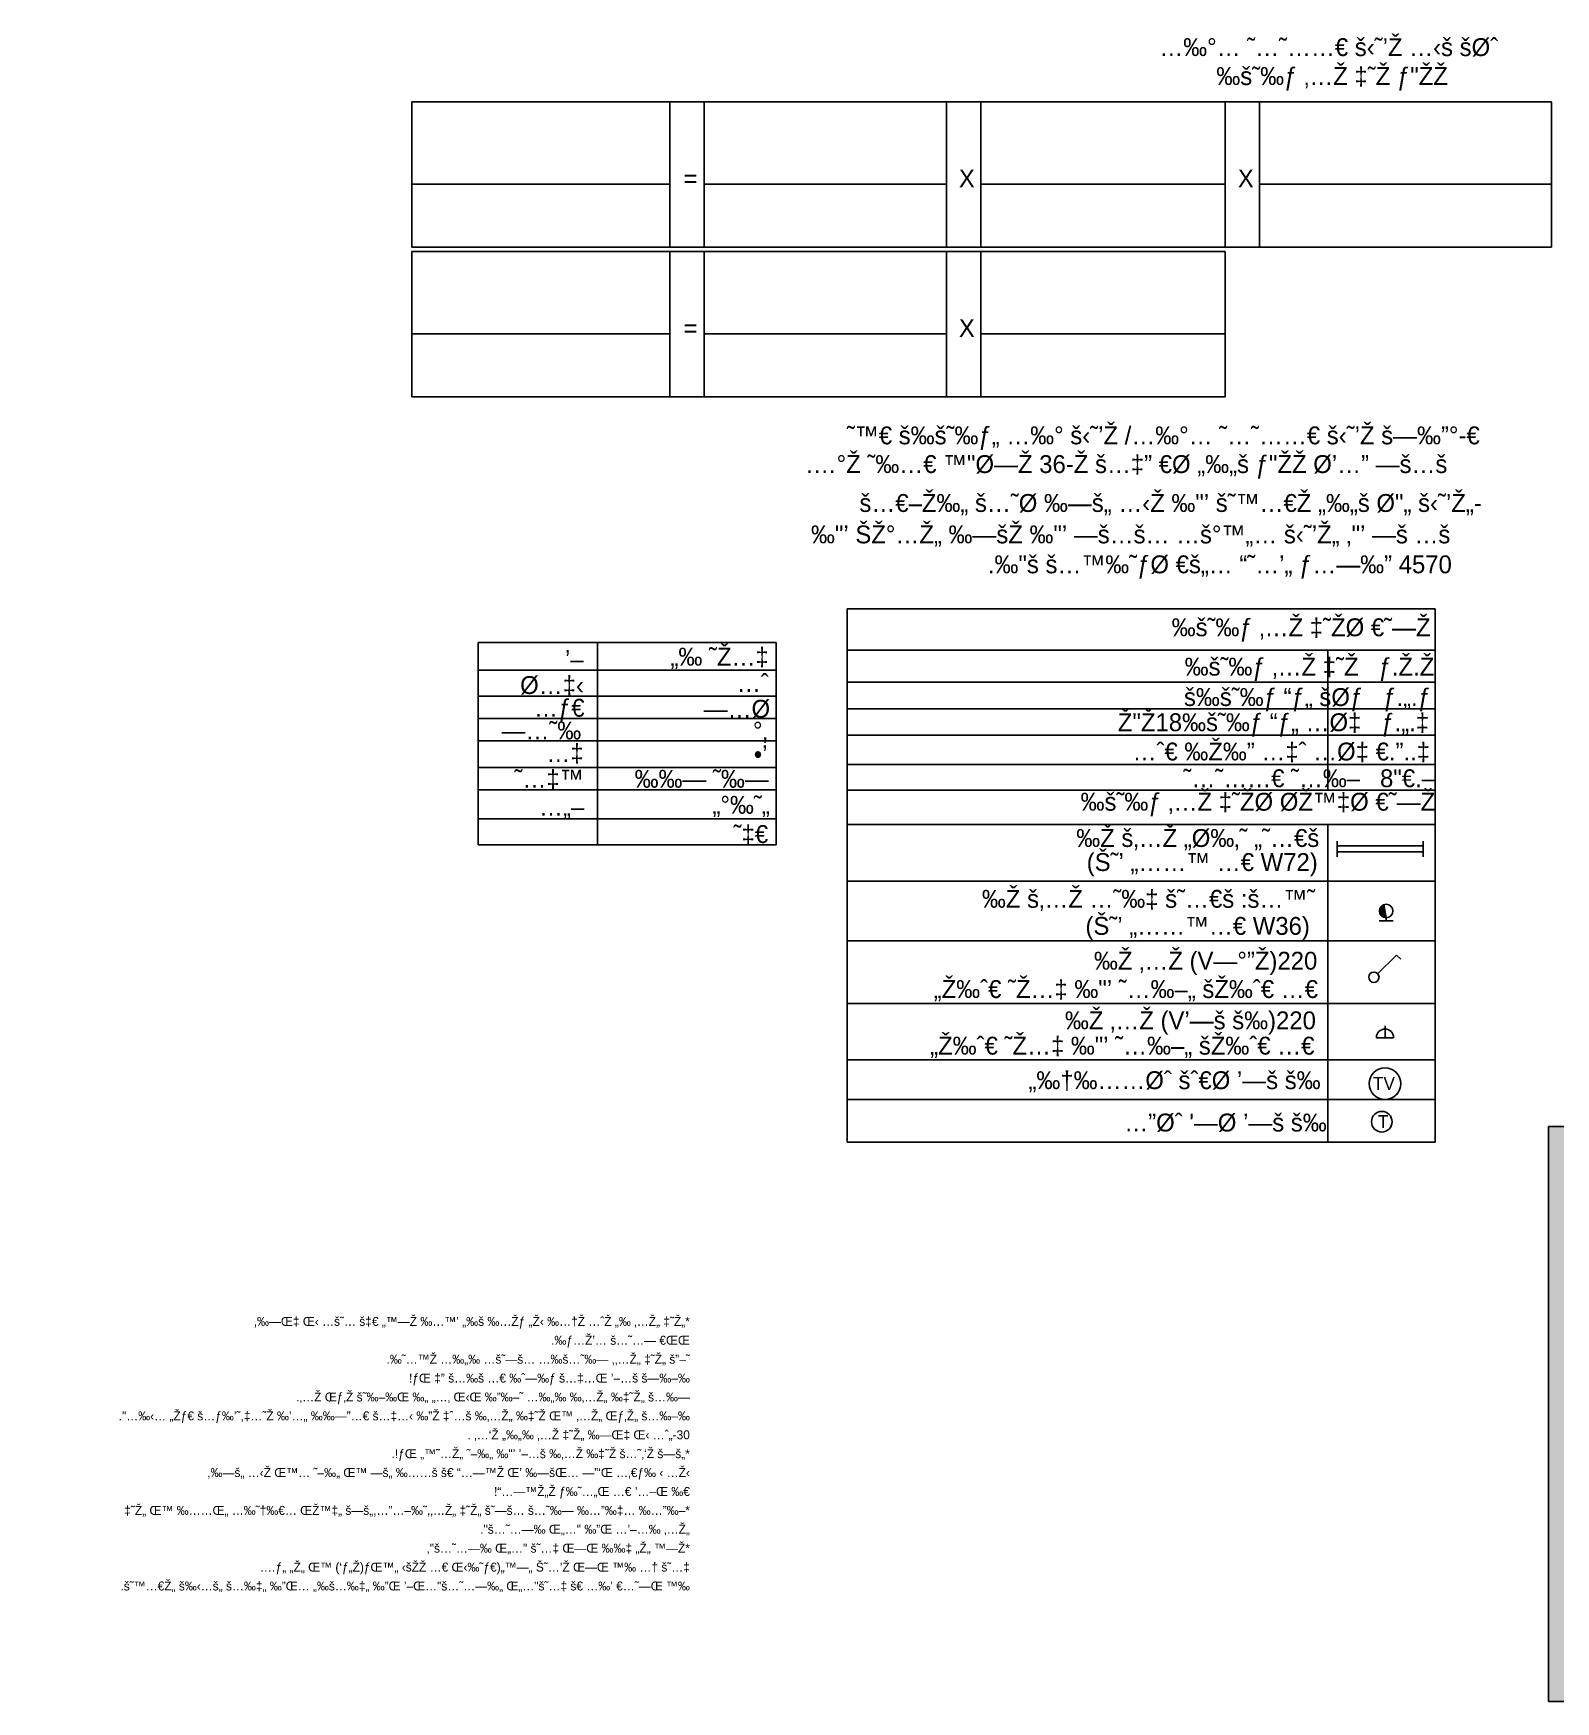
# Model space of a CAD drawing. Extents: x -19178 to 16914, y -58790 to -56812.
# Drawn here: x -19178 to -17407, y -58754 to -56812 of the extents above; entities that cross this region are included whole.
import ezdxf
from ezdxf.enums import TextEntityAlignment as Align

# ---------------------------------------------------------------- set-up
doc = ezdxf.new("R2010")
doc.units = 0
doc.header["$MEASUREMENT"] = 0
for name, color, linetype in [('@@@', 51, 'Continuous'), ('@@@@@3', 13, 'Continuous'), ('@@@@@4', 211, 'Continuous'), ('LAYOUT', 250, 'Continuous')]:
    doc.layers.add(name, color=color, linetype=linetype)
doc.styles.add('DCADTXTSTYLE9', font='HEBTXT')

# ---------------------------------------------------------------- blocks, each defined once
blk = doc.blocks.new('îðåøä ôìåà')
at = {"color": 3, "linetype": 'Continuous'}
for p, q in [((5.6, 100), (0, 100)), ((12.7, 100), (18.2, 100)), ((5.6, 0), (0, 0)), ((12.7, 0), (18.2, 0))]:
    blk.add_line(p, q, dxfattribs=at)
blk.add_lwpolyline([(5.6, 0), (12.7, 0), (12.7, 100), (5.6, 100)], close=True, dxfattribs=at)
blk = doc.blocks.new('îðåøä çøåí')
at = {"linetype": 'Continuous'}
h = blk.add_hatch(dxfattribs=at)
h.set_pattern_fill('ANSI31', color=3, scale=0.86, style=0, pattern_type=2)
h.set_pattern_definition([(45, (-1585.44716, -234.71214), (-0.076013979, 0.076013979), [])])
h.paths.add_polyline_path([(-3.5, 0), (-18.7, -2.7, 0.836821)], flags=0)
at = {"color": 3, "linetype": 'Continuous'}
for p, q in [((0, 8), (0, -8)), ((-3.5, 0), (-18.7, -2.7)), ((-3.5, 0), (0, 0))]:
    blk.add_line(p, q, dxfattribs=at)
blk.add_circle((-11.3, 0), 7.85, dxfattribs=at)
blk = doc.blocks.new('îôñ÷')
at = {"color": 3, "linetype": 'Continuous'}
for p, q in [((4.4, 4), (26.2, 25.9)), ((26.2, 25.9), (31.2, 21))]:
    blk.add_line(p, q, dxfattribs=at)
blk.add_circle((0, 0), 6, dxfattribs=at)
blk = doc.blocks.new('ù÷ò')
at = {"color": 3, "linetype": 'Continuous'}
for p, q in [((-10, 0), (10, 0)), ((0, 0), (0, 13.7))]:
    blk.add_line(p, q, dxfattribs=at)
blk.add_arc((0, 0), 10, 0, 180, dxfattribs=at)
blk = doc.blocks.new('çùîì èìåéæéä')
at = {"color": 3, "linetype": 'Continuous'}
blk.add_circle((0, 18.4), 18.4, dxfattribs=at)
at = {"color": 133, "linetype": 'Continuous', "style": 'DCADTXTSTYLE9'}
blk.add_text('TV', height=15, dxfattribs=at).set_placement((-14.1, 11.1))
blk = doc.blocks.new('èìôåï')
at = {"color": 3, "linetype": 'Continuous'}
blk.add_circle((0, 12), 12, dxfattribs=at)
at = {"color": 133, "linetype": 'Continuous', "style": 'DCADTXTSTYLE9'}
blk.add_text('T', height=15, dxfattribs=at).set_placement((-4.5, 4.7))

msp = doc.modelspace()

# ---------------------------------------------------------------- hatches: boundary and pattern name
at = {"layer": 'LAYOUT', "linetype": 'Continuous', "ltscale": 30.48}
msp.add_hatch(color=160, dxfattribs=at).paths.add_polyline_path([(-17090.13827, -58084.3459), (-17415.13827, -58084.3459), (-17415.13827, -58753.97218), (-17395.13827, -58753.97218), (-17395.13827, -58703.90592), (-17115.13827, -58703.90592), (-17115.13827, -58683.96453), (-17395.13827, -58683.96453), (-17395.13827, -58429.3459), (-17115.13827, -58429.3459), (-17115.13827, -58404.3459), (-17395.13827, -58404.3459), (-17395.13827, -58109.3459), (-17115.13827, -58109.3459), (-17115.13827, -58404.3459), (-17115.13827, -58429.3459), (-17115.13827, -58683.96453), (-17115.13827, -58703.90592), (-17115.13827, -58753.97218), (-17090.13827, -58753.97218)], flags=0)

# ---------------------------------------------------------------- linework, layer by layer
at = {"layer": '@@@', "color": 7, "linetype": 'Continuous'}
for p, q in [((-17090.13827, -58084.3459, 116837.27053), (-17415.13827, -58084.3459, 116837.27053)), ((-17415.13827, -58753.97218, 116837.27053), (-17415.13827, -58084.3459, 116837.27053)), ((-17415.13827, -58753.97218, 116837.27053), (-17395.13827, -58753.97218, 116837.27053))]:
    msp.add_line(p, q, dxfattribs=at)
at = {"layer": '@@@@@3', "color": 13, "linetype": 'Continuous'}
for p, q in [((-18231.43962, -57481.58033, 116837.27053), (-17546.99724, -57481.58033, 116837.27053)), ((-18231.43962, -58102.79744, 116837.27053), (-18231.43962, -57481.58033, 116837.27053)), ((-18231.43962, -57481.58033, 116837.27053), (-17546.99724, -57481.58033, 116837.27053)), ((-18231.43962, -58102.79744, 116837.27053), (-18231.43962, -57481.58033, 116837.27053)), ((-17546.99724, -57481.58033, 116837.27053), (-17546.99724, -58102.79744, 116837.27053)), ((-17546.99724, -57481.58033, 116837.27053), (-17546.99724, -58102.79744, 116837.27053)), ((-18313.95915, -57520.80836, 116837.27053), (-18660.53532, -57520.80836, 116837.27053)), ((-18660.53532, -57520.80836, 116837.27053), (-18660.53532, -57756.30854, 116837.27053)), ((-18313.95915, -57520.80836, 116837.27053), (-18660.53532, -57520.80836, 116837.27053)), ((-18660.53532, -57520.80836, 116837.27053), (-18660.53532, -57756.30854, 116837.27053)), ((-18521.85075, -57520.80836, 116837.27053), (-18521.85075, -57756.30854, 116837.27053)), ((-18521.85075, -57520.80836, 116837.27053), (-18521.85075, -57756.30854, 116837.27053)), ((-18313.95915, -57756.30854, 116837.27053), (-18313.95915, -57520.80836, 116837.27053)), ((-17546.99724, -57529.78932, 116837.27053), (-18231.43962, -57529.78932, 116837.27053)), ((-17546.99724, -57529.78932, 116837.27053), (-18231.43962, -57529.78932, 116837.27053)), ((-17671.82927, -57692.77778, 116837.27053), (-17671.82927, -57529.78932, 116837.27053)), ((-18660.53532, -57553.14631, 116837.27053), (-18313.95915, -57553.14631, 116837.27053)), ((-18660.53532, -57553.14631, 116837.27053), (-18313.95915, -57553.14631, 116837.27053)), ((-17546.99724, -57566.92366, 116837.27053), (-18231.43962, -57566.92366, 116837.27053)), ((-17546.99724, -57566.92366, 116837.27053), (-18231.43962, -57566.92366, 116837.27053)), ((-18660.53532, -57583.21321, 116837.27053), (-18313.95915, -57583.21321, 116837.27053)), ((-18660.53532, -57583.21321, 116837.27053), (-18313.95915, -57583.21321, 116837.27053)), ((-17546.99724, -57598.27174, 116837.27053), (-18231.43962, -57598.27174, 116837.27053)), ((-17546.99724, -57598.27174, 116837.27053), (-18231.43962, -57598.27174, 116837.27053)), ((-18660.53532, -57609.22255, 116837.27053), (-18313.95915, -57609.22255, 116837.27053)), ((-18660.53532, -57609.22255, 116837.27053), (-18313.95915, -57609.22255, 116837.27053)), ((-18660.53532, -57635.23194, 116837.27053), (-18313.95915, -57635.23194, 116837.27053)), ((-18660.53532, -57635.23194, 116837.27053), (-18313.95915, -57635.23194, 116837.27053)), ((-17546.99724, -57628.96705, 116837.27053), (-18231.43962, -57628.96705, 116837.27053)), ((-17546.99724, -57628.96705, 116837.27053), (-18231.43962, -57628.96705, 116837.27053)), ((-17546.99724, -57662.77864, 116837.27053), (-18231.43962, -57662.77864, 116837.27053)), ((-17546.99724, -57662.77864, 116837.27053), (-18231.43962, -57662.77864, 116837.27053)), ((-18660.53532, -57666.22828, 116837.27053), (-18313.95915, -57666.22828, 116837.27053)), ((-18660.53532, -57666.22828, 116837.27053), (-18313.95915, -57666.22828, 116837.27053)), ((-18660.53532, -57692.23762, 116837.27053), (-18313.95915, -57692.23762, 116837.27053)), ((-18660.53532, -57692.23762, 116837.27053), (-18313.95915, -57692.23762, 116837.27053)), ((-17546.99724, -57692.77778, 116837.27053), (-18231.43962, -57692.77778, 116837.27053)), ((-17546.99724, -57692.77778, 116837.27053), (-18231.43962, -57692.77778, 116837.27053)), ((-18660.53532, -57726.00495, 116837.27053), (-18313.95915, -57726.00495, 116837.27053)), ((-18660.53532, -57726.00495, 116837.27053), (-18313.95915, -57726.00495, 116837.27053)), ((-17546.99724, -57732.7364, 116837.27053), (-18231.43962, -57732.7364, 116837.27053)), ((-17546.99724, -57732.7364, 116837.27053), (-18231.43962, -57732.7364, 116837.27053)), ((-17671.82927, -57732.7364, 116837.27053), (-17671.82927, -58102.79744, 116837.27053)), ((-18660.53532, -57756.30854, 116837.27053), (-18313.95915, -57756.30854, 116837.27053)), ((-18660.53532, -57756.30854, 116837.27053), (-18313.95915, -57756.30854, 116837.27053)), ((-17546.99724, -57798.63447, 116837.27053), (-18231.43962, -57798.63447, 116837.27053)), ((-17546.99724, -57798.63447, 116837.27053), (-18231.43962, -57798.63447, 116837.27053)), ((-17546.99724, -57868.06269, 116837.27053), (-18231.43962, -57868.06269, 116837.27053)), ((-17546.99724, -57868.06269, 116837.27053), (-18231.43962, -57868.06269, 116837.27053)), ((-17546.99724, -57941.02107, 116837.27053), (-18231.43962, -57941.02107, 116837.27053)), ((-17546.99724, -57941.02107, 116837.27053), (-18231.43962, -57941.02107, 116837.27053)), ((-17546.99724, -58006.9189, 116837.27053), (-18231.43962, -58006.9189, 116837.27053)), ((-17546.99724, -58006.9189, 116837.27053), (-18231.43962, -58006.9189, 116837.27053)), ((-17546.99724, -58052.79829, 116837.27053), (-18231.43962, -58052.79829, 116837.27053)), ((-17546.99724, -58052.79829, 116837.27053), (-18231.43962, -58052.79829, 116837.27053)), ((-17546.99724, -58102.79744, 116837.27053), (-18231.43962, -58102.79744, 116837.27053))]:
    msp.add_line(p, q, dxfattribs=at)
at = {"layer": '@@@@@3', "color": 15, "linetype": 'Continuous'}
for p, q in [((-18313.95915, -57756.30854, 116837.27053), (-18313.95915, -57520.80836, 116837.27053)), ((-17671.82927, -57692.77778, 116837.27053), (-17671.82927, -57529.78932, 116837.27053)), ((-17671.82927, -57732.7364, 116837.27053), (-17671.82927, -58102.79744, 116837.27053)), ((-17546.99724, -58102.79744, 116837.27053), (-18231.43962, -58102.79744, 116837.27053))]:
    msp.add_line(p, q, dxfattribs=at)
at = {"layer": '@@@@@4', "color": 211, "linetype": 'Continuous'}
for p, q in [((-18738.0363, -57060.49324, 116837.27053), (-18738.0363, -56891.24276, 116837.27053)), ((-18738.0363, -56891.24276, 116837.27053), (-17411.46403, -56891.24276, 116837.27053)), ((-18738.0363, -57060.49324, 116837.27053), (-18738.0363, -56891.24276, 116837.27053)), ((-18738.0363, -56891.24276, 116837.27053), (-17411.46403, -56891.24276, 116837.27053)), ((-18437.52653, -56891.24276, 116837.27053), (-18437.52653, -57060.49324, 116837.27053)), ((-18437.52653, -56891.24276, 116837.27053), (-18437.52653, -57060.49324, 116837.27053)), ((-18397.61833, -56891.24276, 116837.27053), (-18397.61833, -57060.49324, 116837.27053)), ((-18397.61833, -56891.24276, 116837.27053), (-18397.61833, -57060.49324, 116837.27053)), ((-18115.65153, -56891.24276, 116837.27053), (-18115.65153, -57060.49324, 116837.27053)), ((-18115.65153, -56891.24276, 116837.27053), (-18115.65153, -57060.49324, 116837.27053)), ((-18075.74333, -56891.24276, 116837.27053), (-18075.74333, -57060.49324, 116837.27053)), ((-18075.74333, -56891.24276, 116837.27053), (-18075.74333, -57060.49324, 116837.27053)), ((-17791.28923, -56891.24276, 116837.27053), (-17791.28923, -57060.49324, 116837.27053)), ((-17791.28923, -56891.24276, 116837.27053), (-17791.28923, -57060.49324, 116837.27053)), ((-17751.38103, -56891.24276, 116837.27053), (-17751.38103, -57060.49324, 116837.27053)), ((-17751.38103, -56891.24276, 116837.27053), (-17751.38103, -57060.49324, 116837.27053)), ((-17411.46403, -56891.24276, 116837.27053), (-17411.46403, -57060.49324, 116837.27053)), ((-17411.46403, -56891.24276, 116837.27053), (-17411.46403, -57060.49324, 116837.27053)), ((-18738.0363, -56987.10038, 116837.27053), (-18437.52653, -56987.10038, 116837.27053)), ((-18738.0363, -56987.10038, 116837.27053), (-18437.52653, -56987.10038, 116837.27053)), ((-18397.61833, -56987.10038, 116837.27053), (-18115.65153, -56987.10038, 116837.27053)), ((-18397.61833, -56987.10038, 116837.27053), (-18115.65153, -56987.10038, 116837.27053)), ((-18075.74333, -56987.10038, 116837.27053), (-17791.28923, -56987.10038, 116837.27053)), ((-18075.74333, -56987.10038, 116837.27053), (-17791.28923, -56987.10038, 116837.27053)), ((-17751.38103, -56987.10038, 116837.27053), (-17411.46403, -56987.10038, 116837.27053)), ((-17751.38103, -56987.10038, 116837.27053), (-17411.46403, -56987.10038, 116837.27053)), ((-17411.46403, -57060.49324, 116837.27053), (-18738.0363, -57060.49324, 116837.27053)), ((-17411.46403, -57060.49324, 116837.27053), (-18738.0363, -57060.49324, 116837.27053)), ((-18738.0363, -57234.74366, 116837.27053), (-18738.0363, -57065.49318, 116837.27053)), ((-18738.0363, -57065.49318, 116837.27053), (-17791.28923, -57065.49318, 116837.27053)), ((-18738.0363, -57234.74366, 116837.27053), (-18738.0363, -57065.49318, 116837.27053)), ((-18738.0363, -57065.49318, 116837.27053), (-17791.28923, -57065.49318, 116837.27053)), ((-18437.52653, -57065.49318, 116837.27053), (-18437.52653, -57234.74366, 116837.27053)), ((-18437.52653, -57065.49318, 116837.27053), (-18437.52653, -57234.74366, 116837.27053)), ((-18397.61833, -57065.49318, 116837.27053), (-18397.61833, -57234.74366, 116837.27053)), ((-18397.61833, -57065.49318, 116837.27053), (-18397.61833, -57234.74366, 116837.27053)), ((-18115.65153, -57065.49318, 116837.27053), (-18115.65153, -57234.74366, 116837.27053)), ((-18115.65153, -57065.49318, 116837.27053), (-18115.65153, -57234.74366, 116837.27053)), ((-18075.74333, -57065.49318, 116837.27053), (-18075.74333, -57234.74366, 116837.27053)), ((-18075.74333, -57065.49318, 116837.27053), (-18075.74333, -57234.74366, 116837.27053)), ((-17791.28923, -57065.49318, 116837.27053), (-17791.28923, -57234.74366, 116837.27053)), ((-17791.28923, -57065.49318, 116837.27053), (-17791.28923, -57234.74366, 116837.27053)), ((-18738.0363, -57161.35078, 116837.27053), (-18437.52653, -57161.35078, 116837.27053)), ((-18738.0363, -57161.35078, 116837.27053), (-18437.52653, -57161.35078, 116837.27053)), ((-18397.61833, -57161.35078, 116837.27053), (-18115.65153, -57161.35078, 116837.27053)), ((-18397.61833, -57161.35078, 116837.27053), (-18115.65153, -57161.35078, 116837.27053)), ((-18075.74333, -57161.35078, 116837.27053), (-17791.28923, -57161.35078, 116837.27053)), ((-18075.74333, -57161.35078, 116837.27053), (-17791.28923, -57161.35078, 116837.27053)), ((-17791.28923, -57234.74366, 116837.27053), (-18738.0363, -57234.74366, 116837.27053)), ((-17791.28923, -57234.74366, 116837.27053), (-18738.0363, -57234.74366, 116837.27053))]:
    msp.add_line(p, q, dxfattribs=at)

# ---------------------------------------------------------------- block references
at = {"layer": '@@@@@3', "color": 13, "linetype": 'Continuous', "ltscale": 30.48}
for name, p, rotation in [('îðåøä ôìåà', (-17560.93363, -57770.37534, 116837.26643), 90), ('îðåøä çøåí', (-17603.96251, -57844.76775, 116837.26643), -90)]:
    msp.add_blockref(name, p, dxfattribs=dict(at, rotation=rotation))
for name, p in [('îôñ÷', (-17618.29103, -57910.62804, 116837.26643)), ('ù÷ò', (-17605.29667, -57980.96069, 116837.26643)), ('çùîì èìåéæéä', (-17605.29667, -58052.79829, 116837.27053)), ('èìôåï', (-17609.08058, -58090.84454, 116837.26643))]:
    msp.add_blockref(name, p, dxfattribs=at)

# ---------------------------------------------------------------- texts
at = {"layer": '@@@@@3', "color": 3, "linetype": 'Continuous', "style": 'DCADTXTSTYLE9'}
for s, height, p in [('˜™€ š‰š˜‰ƒ„ …‰° š‹˜’Ž /…‰°… ˜…˜……€ š‹˜’Ž š—‰”°-€', 20.7999989, (-17495.10271, -57296.41243, 116837.26643)), ('˜™€ š‰š˜‰ƒ„ …‰° š‹˜’Ž /…‰°… ˜…˜……€ š‹˜’Ž š—‰”°-€', 20.7999989, (-17495.10271, -57296.41243, 116837.26643)), ('.…°Ž ˜‰…€ ™"Ø—Ž 36-Ž š…‡” €Ø „‰„š ƒ"ŽŽ Ø’…” —š…š', 20.7999989, (-17532.76677, -57329.82466, 116837.26643)), ('š…€–Ž‰„ š…˜Ø ‰—š„ …‹Ž ‰"’ š˜™…€Ž „‰„š Ø"„ š‹˜’Ž„-', 20.7999989, (-17492.69743, -57375.11732, 116837.26643)), ('š…€–Ž‰„ š…˜Ø ‰—š„ …‹Ž ‰"’ š˜™…€Ž „‰„š Ø"„ š‹˜’Ž„-', 20.7999989, (-17492.69743, -57375.11732, 116837.26643)), ('‰"’ ŠŽ°…Ž„ ‰—šŽ ‰"’ —š…š… …š°™„… š‹˜’Ž„ ‚"’ —š …š', 20.7999989, (-17529.28239, -57411.70027, 116837.26643)), ('‰"’ ŠŽ°…Ž„ ‰—šŽ ‰"’ —š…š… …š°™„… š‹˜’Ž„ ‚"’ —š …š', 20.7999989, (-17529.28239, -57411.70027, 116837.26643)), ('.‰"š š…™‰˜ƒØ €š„… “˜…’„ ƒ…—‰” 4570', 20.7999989, (-17527.53923, -57446.54072, 116837.26643)), ('.‰"š š…™‰˜ƒØ €š„… “˜…’„ ƒ…—‰” 4570', 20.7999989, (-17527.53923, -57446.54072, 116837.26643)), ('‰š˜‰ƒ ‚…Ž ‡˜ŽØ €˜—Ž', 20.7999989, (-17552.26146, -57519.86464, 116837.27053)), ('’–', 20.799999, (-18538.06914, -57556.79527, 116837.26643)), ('„‰ ˜Ž…‡', 20.799999, (-18322.53153, -57554.07776, 116837.26643)), ('‰š˜‰ƒ ‚…Ž ‡˜Ž   ƒ.Ž.Ž', 20.7999989, (-17547.98634, -57565.64959, 116837.27053)), ('Ø…‡‹', 20.799999, (-18537.68226, -57587.06283, 116837.26643)), ('…ˆ', 20.799999, (-18322.53497, -57584.62551, 116837.26643)), ('…ƒ€', 20.799999, (-18536.90848, -57613.5171, 116837.26643)), ('—…Ø', 20.799999, (-18320.95906, -57614.66079, 116837.26643)), ('š‰š˜‰ƒ “ƒ„ šØƒ   ƒ.„.ƒ', 20.7999989, (-17551.83817, -57601.04411, 116837.27053)), ('Ž"Ž18‰š˜‰ƒ “ƒ„ …Ø‡   ƒ.„.‡', 20.7999989, (-17553.99583, -57630.39172, 116837.27053)), ('—…˜‰', 20.799999, (-18540.78006, -57640.00706, 116837.26643)), ('°‚', 20.799999, (-18323.57921, -57640.27812, 116837.26643)), ('…‡', 20.799999, (-18538.06914, -57666.22828, 116837.26643)), ('•’', 20.799999, (-18324.00668, -57667.63191, 116837.26643)), ('…ˆ€ ‰Ž‰” …‡ˆ …Ø‡ €.”..‡', 20.7999989, (-17552.90418, -57664.44378, 116837.27053)), ('˜…‡™', 20.799999, (-18538.06914, -57696.12188, 116837.26643)), ('‰‰— ˜‰—', 20.799999, (-18322.53858, -57696.25101, 116837.26643)), ('˜…˜……€ ˜…‰–   8"€.–', 20.7999989, (-17547.132, -57695.58519, 116837.27053)), ('…„–', 20.799999, (-18537.29159, -57728.75641, 116837.26643)), ('…„–', 20.799999, (-18537.29159, -57728.75641, 116837.26643)), ('„°‰˜„', 20.799999, (-18321.31481, -57726.56957, 116837.26643)), ('‰š˜‰ƒ ‚…Ž ‡˜ŽØ ØŽ™‡Ø €˜—Ž', 20.7999989, (-17546.99724, -57722.92036, 116837.27053)), ('‰š˜‰ƒ ‚…Ž ‡˜ŽØ ØŽ™‡Ø €˜—Ž', 20.7999989, (-17546.99724, -57722.92036, 116837.27053)), ('˜‡€', 20.799999, (-18323.27263, -57760.56523, 116837.26643)), ('‰Ž š‚…Ž „Ø‰‚˜ „˜…€š', 20.7999989, (-17681.88331, -57765.14517, 116837.27053)), ('(Š˜’ „……™ …€ W72)', 20.7999989, (-17683.60813, -57793.15299, 116837.27053)), ('‰Ž š‚…Ž …˜‰‡ š˜…€š :š…™˜', 20.7999989, (-17686.56944, -57835.96263, 116837.27053)), ('(Š˜’ „……™…€ W36)', 20.7999989, (-17692.78809, -57867.46217, 116837.27053)), ('‰Ž ‚…Ž (V—°”Ž)220', 20.7999989, (-17684.12467, -57908.0196, 116837.27053)), ('„Ž‰ˆ€ ˜Ž…‡ ‰"’ ˜…‰–„ šŽ‰ˆ€ …€', 20.7999989, (-17683.39921, -57941.02107, 116837.27053)), ('‰Ž ‚…Ž (V’—š š‰)220', 20.7999989, (-17685.7391, -57977.43155, 116837.27053)), ('‰Ž ‚…Ž (V’—š š‰)220', 20.7999989, (-17685.7391, -57977.43155, 116837.27053)), ('„Ž‰ˆ€ ˜Ž…‡ ‰"’ ˜…‰–„ šŽ‰ˆ€ …€', 20.7999989, (-17687.51516, -58006.9189, 116837.27053)), ('„‰†‰……Øˆ šˆ€Ø ’—š š‰', 20.7999989, (-17680.30688, -58047.12967, 116837.27053)), ("…”Øˆ '—Ø ’—š š‰", 20.7999989, (-17673.206, -58096.40879, 116837.27053))]:
    msp.add_text(s, height=height, dxfattribs=at).set_placement(p, align=Align.BOTTOM_RIGHT)
at = {"layer": '@@@@@3', "color": 3, "linetype": 'Continuous', "ltscale": 0.5, "insert": (-18414.32013, -58626.46945, 38670.83527), "char_height": 10.3999995, "attachment_point": 9, "line_spacing_factor": 1.269231, "style": 'DCADTXTSTYLE9'}
msp.add_mtext(',‰—Œ‡ Œ‹ …š˜… š‡€ „™—Ž ‰…™’ „‰š ‰…Žƒ „Ž‹ ‰…†Ž …ˆŽ „‰ ‚…Ž„ ‡˜Ž„*\\P.‰ƒ…Ž’… š…˜…— €ŒŒ\\P.‰˜…™Ž …‰„‰ …š˜—š… …‰š…˜‰— ,‚…Ž„ ‡˜Ž„ š”–˜\\P!ƒŒ ‡” š…‰š …€ ‰ˆ—‰ƒ š…‡…Œ ’–…š š—‰–‰\\P.‚…Ž Œƒ‚Ž š˜‰–‰Œ ‰„ „…‚ Œ‹Œ ‰”‰–˜ …‰„‰ ‰‚…Ž„ ‰‡˜Ž„ š…‰—\\P."…‰‹… „Žƒ€ š…ƒ‰’˜,‡…˜Ž ‰’…„ ‰‰—”…€ š…‡…‹ ‰”Ž ‡ˆ…š ‰‚…Ž„ ‰‡˜Ž Œ™ ‚…Ž„ Œƒ‚Ž„ š…‰–‰\\P. ‚…‘Ž „‰„‰ ‚…Ž ‡˜Ž„ ‰—Œ‡ Œ‹ …ˆ„-30\\P.!ƒŒ „™˜…Ž„ ˜–‰„ ‰"’ ’–…š ‰‚…Ž ‰‡˜Ž š…˜‚‘Ž š—š„*\\P,‰—š„ …‹Ž Œ™… ˜–‰„ Œ™ —š„ ‰……š š€ “…—™Ž Œ’ ‰—šŒ… —”‘Œ …‚€ƒ‰ ‹ …Ž‹\\P!“…—™Ž„Ž ƒ‰˜…„Œ …€ ’…–Œ ‰€\\P‡˜Ž„ Œ™ ‰……Œ„ …‰˜†‰€… ŒŽ™‡„ š—š„,…”…–‰˜,‚…Ž„ ‡˜Ž„ š˜—š… š…˜‰— ‰…”‰‡… ‰…”‰–*\\P."š…˜…—‰ Œ„…" ‰”Œ …’–…‰ ‚…Ž„\\P,"š…˜…—‰ Œ„…" š˜…‡ Œ—Œ ‰‰‡ „Ž„ ™—Ž*\\P.…ƒ„ „Ž„ Œ™ (‘ƒ„Ž)ƒŒ™„ ‹šŽŽ …€ Œ‹‰˜ƒ€)„™—„ Š˜…’Ž Œ—Œ ™‰ …† š˜…‡\\P.š˜™…€Ž„ š‰‹…š„ š…‰‡„ ‰”Œ… „‰š…‰‡„ ‰”Œ ’–Œ…"š…˜…—‰„ Œ„…"š˜…‡ š€ …‰’ €…˜—Œ ™‰', dxfattribs=at)
at = {"layer": '@@@@@4', "color": 3, "linetype": 'Continuous', "style": 'DCADTXTSTYLE9'}
for s, height, p in [('…‰°… ˜…˜……€ š‹˜’Ž …‹š šØˆ', 20.7999989, (-17473.67106, -56844.37616, 116837.27053)), ('…‰°… ˜…˜……€ š‹˜’Ž …‹š šØˆ', 20.7999989, (-17473.67106, -56844.37616, 116837.27053)), ('‰š˜‰ƒ ‚…Ž ‡˜Ž ƒ"ŽŽ', 20.7999989, (-17532.11833, -56878.08587, 116837.27053)), ('‰š˜‰ƒ ‚…Ž ‡˜Ž ƒ"ŽŽ', 20.7999989, (-17532.11833, -56878.08587, 116837.27053)), ('=', 20.8, (-18405.57731, -56997.27378, 116837.26643)), ('=', 20.8, (-18405.57731, -56997.27378, 116837.26643)), ('X', 20.8, (-18082.73845, -56997.27378, 116837.26643)), ('X', 20.8, (-18082.73845, -56997.27378, 116837.26643)), ('X', 20.8, (-17758.06462, -56997.27378, 116837.26643)), ('X', 20.8, (-17758.06462, -56997.27378, 116837.26643)), ('=', 20.8, (-18405.57731, -57171.52381, 116837.26643)), ('=', 20.8, (-18405.57731, -57171.52381, 116837.26643)), ('X', 20.8, (-18082.73845, -57171.52381, 116837.26643)), ('X', 20.8, (-18082.73845, -57171.52381, 116837.26643))]:
    msp.add_text(s, height=height, dxfattribs=at).set_placement(p, align=Align.BOTTOM_RIGHT)

doc.saveas('drawing.dxf')
